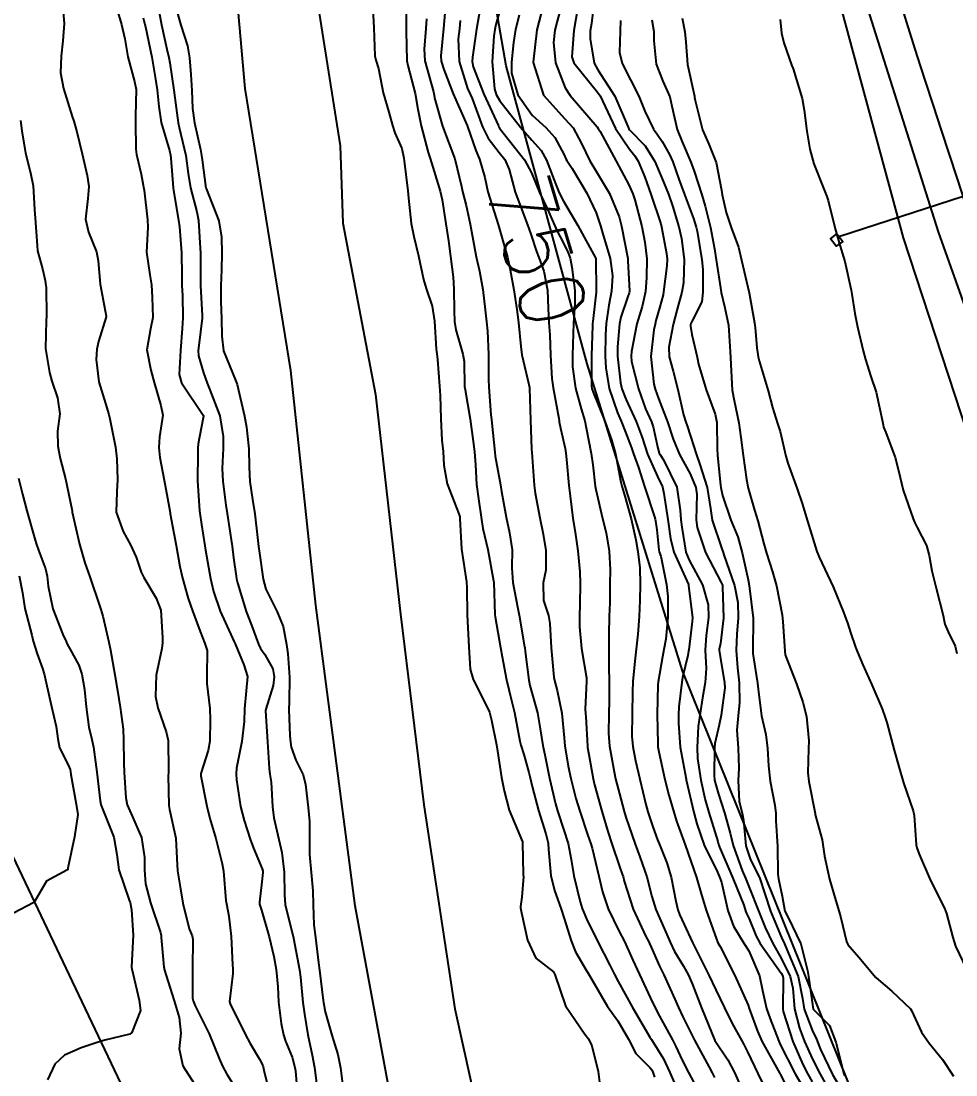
# Model space of a CAD drawing. Header units: metres. Extents: x 318500 to 325275, y 7408834 to 7428799.
# Drawn here: x 320271.8 to 320329.3, y 7410404.4 to 7410469.2 of the extents above; entities that cross this region are included whole.
import ezdxf
from ezdxf.enums import TextEntityAlignment as Align

# ---------------------------------------------------------------- set-up
doc = ezdxf.new("R2010")
doc.units = ezdxf.units.M
doc.header["$MEASUREMENT"] = 0
doc.linetypes.add('CONTINUO', pattern=[0])
for name, color, linetype in [('Cotas', 45, 'Continuous'), ('Curvas de Nivel 1m', 11, 'Continuous'), ('Curvas de Nivel 5m', 15, 'Continuous'), ('Divisas', 45, 'Continuous'), ('Linha Férrea', 20, 'Continuous'), ('PLATAFORMA', 45, 'Continuous'), ('Pórticos', 45, 'Continuous'), ('Vias Primárias', 230, 'Continuous'), ('Vias Secundárias', 230, 'Continuous')]:
    doc.layers.add(name, color=color, linetype=linetype)
doc.styles.add('Style-STANDARD', font='STANDARD.shx')

msp = doc.modelspace()

# ---------------------------------------------------------------- linework, layer by layer
at = {"layer": 'Curvas de Nivel 1m', "flags": 128}
for points, elevation in [([(320277.42, 7410470.978), (320277.997, 7410469.033), (320278.205, 7410468.143), (320278.394, 7410467.029), (320278.796, 7410465.514), (320278.889, 7410465.024), (320278.863, 7410463.417), (320278.861, 7410463.024), (320278.884, 7410461.364), (320278.924, 7410461.023), (320279.208, 7410459.826), (320279.333, 7410459.15), (320279.354, 7410459.018), (320279.384, 7410458.831), (320279.593, 7410457.014), (320279.608, 7410456.568), (320279.534, 7410455.014), (320279.748, 7410453.633), (320279.834, 7410453.009), (320279.883, 7410452.234), (320279.921, 7410451.008), (320279.783, 7410450.306), (320279.546, 7410449.013), (320279.802, 7410447.763), (320280.003, 7410447.006), (320280.424, 7410445.594), (320280.531, 7410444.997), (320280.336, 7410443.654), (320280.296, 7410443), (320280.358, 7410442.383), (320280.621, 7410440.995), (320280.935, 7410439.333), (320280.988, 7410438.989), (320280.994, 7410438.924), (320281.352, 7410436.983), (320281.592, 7410435.684), (320281.745, 7410434.977), (320282.104, 7410433.729), (320282.362, 7410432.967), (320282.831, 7410431.689), (320283.13, 7410430.957), (320283.256, 7410430.515), (320283.236, 7410428.956), (320283.254, 7410428.495), (320283.433, 7410426.953), (320283.451, 7410426.262), (320283.426, 7410424.953), (320283.323, 7410424.365), (320282.883, 7410422.958), (320282.874, 7410422.802), (320283.24, 7410420.955), (320283.435, 7410420.196), (320283.801, 7410418.949), (320284.195, 7410417.394), (320284.262, 7410416.944), (320284.419, 7410415.136), (320284.451, 7410414.942), (320284.599, 7410414.181), (320284.747, 7410412.937), (320284.821, 7410411.195), (320284.844, 7410410.936), (320284.843, 7410410.649), (320284.635, 7410408.938), (320284.672, 7410408.793), (320285.602, 7410406.923), (320285.92, 7410406.345), (320286.485, 7410405.391), (320286.652, 7410405.078), (320286.709, 7410404.907), (320286.772, 7410404.609), (320287.193, 7410402.899)], 759), ([(320295.514, 7410470.642), (320295.513, 7410468.798), (320295.515, 7410468.612), (320295.553, 7410466.798), (320295.602, 7410466.501), (320296.049, 7410464.792), (320296.229, 7410463.827), (320296.423, 7410462.788), (320296.861, 7410461.156), (320296.973, 7410460.783), (320297.218, 7410459.989), (320297.593, 7410458.774), (320297.714, 7410458.251), (320297.955, 7410456.768), (320298.107, 7410455.714), (320298.233, 7410454.764), (320298.401, 7410453.491), (320298.447, 7410452.76), (320298.449, 7410451.411), (320298.478, 7410450.759), (320298.567, 7410450.24), (320298.996, 7410448.751), (320299.063, 7410448.3), (320299.099, 7410446.749), (320299.109, 7410446.679), (320299.449, 7410444.743), (320299.635, 7410443.379), (320299.704, 7410442.739), (320299.767, 7410441.949), (320299.839, 7410440.737), (320299.965, 7410439.714), (320300.11, 7410438.732), (320300.227, 7410438.034), (320300.525, 7410436.726), (320300.881, 7410434.804), (320300.894, 7410434.72), (320300.964, 7410432.719), (320300.976, 7410432.592), (320301.314, 7410430.715), (320301.407, 7410430.122), (320301.67, 7410428.711), (320301.965, 7410427.525), (320302.161, 7410426.706), (320302.501, 7410424.945), (320302.56, 7410424.702), (320302.734, 7410424.12), (320303.051, 7410423.023), (320303.131, 7410422.694), (320303.247, 7410422.157), (320303.637, 7410420.686), (320304.099, 7410419.248), (320304.241, 7410418.676), (320304.267, 7410418.287), (320304.398, 7410416.674), (320304.626, 7410415.759), (320305.014, 7410414.664), (320305.227, 7410414.034), (320305.656, 7410412.654), (320305.913, 7410411.99), (320306.563, 7410410.904), (320306.72, 7410410.638), (320306.916, 7410410.275), (320307.883, 7410408.626), (320308.517, 7410407.751), (320309.176, 7410406.61), (320309.627, 7410405.739), (320310.483, 7410404.878), (320310.615, 7410404.722), (320310.678, 7410404.587), (320310.79, 7410404.271)], 754), ([(320305.174, 7410470.673), (320304.788, 7410469.229), (320304.658, 7410468.68), (320304.572, 7410467.93), (320304.697, 7410466.679), (320305.287, 7410465.131), (320305.599, 7410464.665), (320307.252, 7410462.743), (320307.322, 7410462.639), (320307.431, 7410462.456), (320308.424, 7410460.628), (320309.208, 7410459.174), (320309.443, 7410458.616), (320309.565, 7410458.244), (320309.994, 7410456.608), (320310.194, 7410455.639), (320310.303, 7410454.603), (320310.291, 7410453.444), (320310.228, 7410452.603), (320310.023, 7410451.689), (320309.699, 7410450.611), (320309.361, 7410448.904), (320309.338, 7410448.616), (320309.372, 7410448.308), (320309.79, 7410446.609), (320310.235, 7410445.388), (320310.592, 7410444.596), (320310.697, 7410444.285), (320310.994, 7410442.976), (320311.067, 7410442.665), (320311.106, 7410442.588), (320311.326, 7410442.244), (320312.16, 7410440.572), (320312.351, 7410439.157), (320312.4, 7410438.568), (320312.458, 7410438.1), (320312.703, 7410436.563), (320312.903, 7410436.07), (320313.734, 7410434.551), (320314.076, 7410433.334), (320314.095, 7410432.548), (320313.951, 7410431.436), (320313.898, 7410430.549), (320313.949, 7410429.413), (320313.887, 7410428.549), (320313.727, 7410427.609), (320313.559, 7410426.552), (320313.467, 7410425.849), (320313.394, 7410424.554), (320313.424, 7410423.869), (320313.632, 7410422.551), (320313.905, 7410421.345), (320314.121, 7410420.546), (320314.672, 7410418.767), (320314.725, 7410418.594), (320314.739, 7410418.539), (320314.78, 7410418.427), (320315.59, 7410416.526), (320316.272, 7410414.859), (320316.381, 7410414.513), (320316.443, 7410414.347), (320316.605, 7410414.015), (320317.043, 7410412.952), (320317.283, 7410412.5), (320318.563, 7410410.68), (320318.667, 7410410.479), (320318.694, 7410410.343), (320318.681, 7410408.478), (320318.7, 7410408.307), (320319.293, 7410406.472), (320319.896, 7410405.059), (320320.202, 7410404.463), (320320.473, 7410403.986)], 746), ([(320307.097, 7410470.644), (320306.895, 7410469.088), (320306.832, 7410468.647), (320306.815, 7410468.137), (320307.076, 7410466.644), (320307.304, 7410466.232), (320308.34, 7410464.629), (320309.157, 7410462.715), (320309.201, 7410462.62), (320309.249, 7410462.556), (320310.198, 7410461.564), (320310.795, 7410460.597), (320311.216, 7410459.632), (320311.631, 7410458.584), (320311.888, 7410457.882), (320312.281, 7410456.573), (320312.448, 7410455.856), (320312.606, 7410454.568), (320312.564, 7410453.133), (320312.465, 7410452.57), (320312.171, 7410451.507), (320311.923, 7410450.578), (320311.667, 7410449.172), (320311.688, 7410448.581), (320311.93, 7410447.703), (320312.222, 7410446.572), (320312.564, 7410445.019), (320312.704, 7410444.565), (320312.781, 7410444.336), (320313.001, 7410443.701), (320313.373, 7410442.556), (320313.563, 7410441.972), (320314.011, 7410440.549), (320314.226, 7410439.262), (320314.323, 7410438.546), (320314.912, 7410436.769), (320314.982, 7410436.61), (320315.003, 7410436.539), (320315.046, 7410436.4), (320315.704, 7410434.528), (320315.905, 7410433.483), (320315.923, 7410432.524), (320315.842, 7410431.526), (320315.799, 7410430.525), (320315.886, 7410429.452), (320315.98, 7410428.522), (320316.007, 7410427.297), (320315.921, 7410426.523), (320315.85, 7410425.613), (320315.929, 7410424.522), (320315.96, 7410423.293), (320315.927, 7410422.522), (320315.995, 7410421.226), (320316.173, 7410420.518), (320316.251, 7410420.081), (320316.393, 7410418.514), (320316.658, 7410417.702), (320317.253, 7410416.501), (320317.563, 7410415.559), (320317.919, 7410414.49), (320318.111, 7410413.994), (320318.594, 7410412.873), (320318.768, 7410412.478), (320318.926, 7410412.136), (320319.617, 7410410.469), (320319.893, 7410409.113), (320319.994, 7410408.465), (320320.516, 7410407.056), (320320.729, 7410406.673), (320320.814, 7410406.455), (320320.981, 7410405.975), (320321.728, 7410404.441), (320322.461, 7410403.189)], 744), ([(320280.242, 7410470.111), (320280.456, 7410469.003), (320280.793, 7410467.512), (320280.903, 7410466.996), (320280.962, 7410466.66), (320281.205, 7410464.991), (320281.273, 7410464.507), (320281.483, 7410462.987), (320281.547, 7410462.684), (320281.946, 7410460.979), (320282.09, 7410459.858), (320282.237, 7410458.974), (320282.632, 7410457.514), (320282.735, 7410456.967), (320282.842, 7410455.267), (320282.858, 7410454.964), (320282.863, 7410454.689), (320282.854, 7410452.964), (320282.953, 7410451.101), (320282.953, 7410450.962), (320282.75, 7410449.279), (320282.719, 7410448.965), (320282.735, 7410448.643), (320283.046, 7410447.602), (320283.272, 7410446.958), (320283.433, 7410446.557), (320284.04, 7410444.95), (320284.257, 7410443.681), (320284.246, 7410442.947), (320284.194, 7410441.721), (320284.224, 7410440.947), (320284.413, 7410439.471), (320284.492, 7410438.944), (320284.78, 7410437.063), (320284.798, 7410436.941), (320284.893, 7410436.229), (320285.039, 7410435.095), (320285.064, 7410434.937), (320285.126, 7410434.686), (320285.664, 7410432.928), (320285.988, 7410432.073), (320286.427, 7410430.916), (320286.553, 7410430.65), (320286.814, 7410430.27), (320287.3, 7410429.397), (320287.383, 7410428.901), (320287.326, 7410428.368), (320286.872, 7410426.908), (320286.858, 7410426.819), (320286.971, 7410424.907), (320287.076, 7410423.257), (320287.123, 7410422.904), (320287.194, 7410422.422), (320287.275, 7410420.901), (320287.36, 7410420.22), (320287.666, 7410418.895), (320287.853, 7410418.093), (320288.004, 7410416.89), (320288.026, 7410415.482), (320288.072, 7410414.888), (320288.562, 7410412.898), (320288.566, 7410412.88), (320288.579, 7410412.821), (320288.942, 7410410.876), (320289.004, 7410410.425), (320289.157, 7410408.874), (320289.248, 7410408.143), (320289.457, 7410406.87), (320289.718, 7410405.637), (320289.871, 7410404.866), (320290.066, 7410403.254)], 757), ([(320281.346, 7410470.082), (320281.65, 7410468.985), (320282.052, 7410467.72), (320282.172, 7410466.977), (320282.262, 7410465.943), (320282.316, 7410464.974), (320282.367, 7410463.87), (320282.489, 7410462.971), (320282.845, 7410461.346), (320282.924, 7410460.964), (320282.966, 7410460.713), (320283.193, 7410458.96), (320283.2, 7410458.935), (320283.98, 7410456.952), (320284.15, 7410455.955), (320284.167, 7410454.95), (320284.15, 7410453.93), (320284.105, 7410452.95), (320284.097, 7410451.958), (320284.144, 7410450.949), (320284.16, 7410449.863), (320284.266, 7410448.948), (320285.041, 7410447.054), (320285.084, 7410446.983), (320285.096, 7410446.939), (320285.102, 7410446.876), (320285.563, 7410444.932), (320285.68, 7410444.249), (320285.818, 7410442.927), (320285.849, 7410441.807), (320285.883, 7410440.926), (320286.055, 7410439.812), (320286.204, 7410438.921), (320286.361, 7410437.465), (320286.425, 7410436.917), (320286.481, 7410436.501), (320286.708, 7410434.913), (320286.871, 7410434.299), (320287.575, 7410432.899), (320287.935, 7410431.992), (320288.148, 7410430.89), (320288.236, 7410430.31), (320288.339, 7410428.887), (320288.305, 7410427.359), (320288.29, 7410426.887), (320288.36, 7410425.272), (320288.386, 7410424.885), (320288.432, 7410424.58), (320288.729, 7410423.782), (320289.163, 7410422.876), (320289.305, 7410422.28), (320289.479, 7410420.872), (320289.553, 7410419.995), (320289.552, 7410418.871), (320289.553, 7410417.969), (320289.657, 7410416.87), (320289.763, 7410415.728), (320289.775, 7410414.868), (320289.823, 7410413.636), (320289.921, 7410412.867), (320290.122, 7410411.307), (320290.175, 7410410.864), (320290.405, 7410408.988), (320290.417, 7410408.861), (320290.521, 7410408.293), (320290.925, 7410406.854), (320291.301, 7410405.661), (320291.463, 7410404.845), (320291.601, 7410403.705)], 756), ([(320297.933, 7410470.189), (320297.809, 7410468.773), (320297.64, 7410467.102), (320297.661, 7410466.775), (320297.815, 7410466.26), (320298.399, 7410464.763), (320299.251, 7410462.817), (320299.274, 7410462.75), (320299.781, 7410461.287), (320300.013, 7410460.738), (320300.334, 7410459.613), (320300.535, 7410458.73), (320301.17, 7410456.72), (320301.729, 7410454.714), (320301.908, 7410453.942), (320302.137, 7410452.71), (320302.321, 7410451.488), (320302.419, 7410450.707), (320302.559, 7410449.221), (320302.629, 7410448.704), (320303.043, 7410446.893), (320303.082, 7410446.699), (320303.088, 7410446.65), (320303.16, 7410444.698), (320303.206, 7410442.911), (320303.227, 7410442.696), (320303.262, 7410442.42), (320303.387, 7410440.694), (320303.449, 7410440.196), (320303.734, 7410438.688), (320303.922, 7410437.687), (320304.088, 7410436.682), (320304.105, 7410435.469), (320303.941, 7410434.684), (320303.943, 7410433.605), (320304.251, 7410432.679), (320304.349, 7410432.181), (320304.415, 7410430.676), (320304.596, 7410428.881), (320304.636, 7410428.672), (320304.791, 7410428.058), (320305.073, 7410426.665), (320305.223, 7410425.139), (320305.267, 7410424.662), (320305.472, 7410423.399), (320305.624, 7410422.656), (320305.944, 7410421.409), (320306.179, 7410420.648), (320306.668, 7410419.193), (320306.855, 7410418.638), (320306.939, 7410418.355), (320307.347, 7410416.633), (320307.586, 7410415.67), (320307.933, 7410414.627), (320308.59, 7410413.281), (320308.927, 7410412.615), (320309.443, 7410411.481), (320309.849, 7410410.601), (320310.538, 7410409.141), (320310.799, 7410408.586), (320311.084, 7410408.019), (320311.894, 7410406.569), (320312.101, 7410406.171), (320312.488, 7410405.324), (320312.862, 7410404.556), (320313.347, 7410403.671)], 752), ([(320301.352, 7410470.183), (320301.027, 7410469.032), (320300.966, 7410468.725), (320300.902, 7410468.303), (320300.788, 7410466.728), (320300.936, 7410465.075), (320301.051, 7410464.723), (320301.274, 7410464.322), (320302.53, 7410462.707), (320303.242, 7410461.918), (320303.815, 7410461.27), (320304.139, 7410460.686), (320304.707, 7410459.178), (320304.916, 7410458.674), (320305.192, 7410458.157), (320306.065, 7410456.657), (320306.454, 7410455.941), (320307.15, 7410454.682), (320307.167, 7410454.64), (320307.171, 7410454.619), (320307.191, 7410452.639), (320307.186, 7410452.572), (320307.108, 7410451.845), (320306.981, 7410450.752), (320306.973, 7410450.642), (320306.967, 7410450.52), (320306.912, 7410448.642), (320306.915, 7410446.769), (320306.933, 7410446.642), (320307.036, 7410446.35), (320307.716, 7410444.633), (320308.144, 7410443.483), (320308.378, 7410442.626), (320308.712, 7410440.874), (320308.766, 7410440.622), (320308.951, 7410440.005), (320309.346, 7410438.614), (320309.631, 7410437.323), (320309.763, 7410436.607), (320309.886, 7410435.614), (320309.905, 7410434.605), (320309.872, 7410433.598), (320309.831, 7410432.605), (320309.762, 7410431.529), (320309.66, 7410430.608), (320309.563, 7410429.864), (320309.449, 7410428.61), (320309.423, 7410427.978), (320309.398, 7410426.611), (320309.395, 7410425.249), (320309.446, 7410424.61), (320309.619, 7410423.724), (320309.882, 7410422.603), (320310.243, 7410421.051), (320310.369, 7410420.595), (320310.676, 7410419.682), (320310.963, 7410418.884), (320311.087, 7410418.584), (320311.535, 7410417.459), (320311.802, 7410416.573), (320312.093, 7410415.092), (320312.218, 7410414.566), (320312.326, 7410414.284), (320312.601, 7410413.668), (320313.125, 7410412.555), (320313.662, 7410411.461), (320314.123, 7410410.544), (320314.547, 7410409.652), (320315.085, 7410408.532), (320315.562, 7410407.571), (320316.149, 7410406.515), (320316.277, 7410406.284), (320316.5, 7410405.836), (320317.129, 7410404.5), (320317.82, 7410403.129)], 749), ([(320303.92, 7410470.123), (320303.537, 7410468.697), (320303.321, 7410466.711), (320303.327, 7410466.683), (320303.943, 7410464.69), (320305.258, 7410463.233), (320305.772, 7410462.662), (320306.299, 7410461.713), (320306.802, 7410460.646), (320307.22, 7410459.96), (320308.022, 7410458.632), (320308.607, 7410457.197), (320308.754, 7410456.624), (320309.136, 7410454.634), (320309.148, 7410454.482), (320309.241, 7410452.618), (320309.223, 7410452.514), (320309.114, 7410452.228), (320308.701, 7410451.018), (320308.628, 7410450.625), (320308.504, 7410449.197), (320308.511, 7410448.626), (320308.687, 7410446.982), (320308.764, 7410446.623), (320309.03, 7410445.949), (320309.649, 7410444.61), (320310.012, 7410443.616), (320310.348, 7410442.6), (320310.969, 7410441.215), (320311.263, 7410440.585), (320311.36, 7410440.177), (320311.605, 7410438.58), (320311.755, 7410437.414), (320311.959, 7410436.574), (320312.861, 7410434.579), (320312.865, 7410434.56), (320312.879, 7410434.494), (320313.108, 7410432.557), (320313.103, 7410432.302), (320312.887, 7410430.559), (320312.88, 7410430.509), (320312.825, 7410430.222), (320312.508, 7410428.861), (320312.456, 7410428.565), (320312.279, 7410427.066), (320312.256, 7410426.568), (320312.254, 7410426.057), (320312.355, 7410424.566), (320312.721, 7410422.604), (320312.729, 7410422.56), (320313.202, 7410420.555), (320313.387, 7410419.849), (320313.832, 7410418.548), (320314.645, 7410416.877), (320314.806, 7410416.538), (320314.898, 7410416.274), (320315.293, 7410414.53), (320315.636, 7410413.56), (320316.281, 7410412.515), (320316.583, 7410412.04), (320317.232, 7410410.5), (320317.429, 7410409.615), (320317.679, 7410408.493), (320317.892, 7410407.857), (320318.421, 7410406.481), (320318.507, 7410406.275), (320319.423, 7410404.471), (320320.454, 7410402.746)], 747), ([(320279.336, 7410469.434), (320279.432, 7410469.018), (320279.462, 7410468.884), (320279.864, 7410467.012), (320280.075, 7410465.795), (320280.192, 7410465.006), (320280.295, 7410463.974), (320280.441, 7410463.002), (320280.943, 7410461.276), (320281.01, 7410460.993), (320281.025, 7410460.799), (320281.176, 7410458.99), (320281.198, 7410458.825), (320281.506, 7410456.985), (320281.559, 7410456.589), (320281.692, 7410454.982), (320281.712, 7410453.567), (320281.714, 7410452.981), (320281.738, 7410452.353), (320281.768, 7410450.98), (320281.736, 7410450.324), (320281.619, 7410448.982), (320281.553, 7410447.49), (320281.692, 7410446.98), (320283.011, 7410444.997), (320283.031, 7410444.96), (320283.032, 7410444.937), (320283.007, 7410444.736), (320282.714, 7410443.234), (320282.688, 7410442.964), (320282.681, 7410442.669), (320282.671, 7410440.964), (320282.785, 7410439.109), (320282.808, 7410438.962), (320282.92, 7410438.266), (320283.131, 7410436.958), (320283.171, 7410436.683), (320283.475, 7410434.954), (320283.66, 7410434.16), (320284.071, 7410432.948), (320284.825, 7410431.282), (320284.935, 7410431.052), (320284.979, 7410430.938), (320285.519, 7410429.641), (320285.749, 7410428.926), (320285.664, 7410428.049), (320285.556, 7410426.928), (320285.538, 7410426.149), (320285.389, 7410424.93), (320285.078, 7410423.289), (320285.045, 7410422.935), (320285.075, 7410422.575), (320285.311, 7410420.931), (320285.539, 7410420.066), (320285.916, 7410418.921), (320286.108, 7410418.372), (320286.642, 7410417.094), (320286.684, 7410416.953), (320286.692, 7410416.909), (320286.69, 7410416.858), (320286.631, 7410416.292), (320286.475, 7410415.049), (320286.489, 7410414.912), (320286.605, 7410414.544), (320287.078, 7410412.903), (320287.361, 7410411.691), (320287.506, 7410410.896), (320287.607, 7410409.831), (320287.653, 7410408.893), (320287.817, 7410407.584), (320287.952, 7410406.888), (320288.093, 7410406.483), (320288.486, 7410405.514), (320288.664, 7410404.878), (320288.696, 7410404.659), (320288.84, 7410402.876)], 758), ([(320296.755, 7410469.37), (320296.715, 7410468.786), (320296.603, 7410467.501), (320296.66, 7410466.786), (320297.181, 7410464.881), (320297.209, 7410464.781), (320297.275, 7410464.44), (320297.731, 7410462.773), (320298.152, 7410461.68), (320298.489, 7410460.761), (320298.899, 7410459.06), (320298.971, 7410458.753), (320299.187, 7410457.885), (320299.441, 7410456.746), (320299.703, 7410455.289), (320299.813, 7410454.74), (320300.013, 7410453.861), (320300.222, 7410452.733), (320300.364, 7410451.468), (320300.444, 7410450.73), (320300.518, 7410450.163), (320300.571, 7410448.727), (320300.572, 7410447.203), (320300.589, 7410446.727), (320300.713, 7410445.026), (320300.749, 7410444.724), (320300.781, 7410444.497), (320300.956, 7410442.721), (320300.986, 7410442.465), (320301.298, 7410440.717), (320301.374, 7410440.296), (320301.657, 7410438.713), (320301.862, 7410437.769), (320302.02, 7410436.709), (320302.001, 7410435.602), (320302.065, 7410434.708), (320302.358, 7410433.204), (320302.452, 7410432.704), (320302.793, 7410430.738), (320302.798, 7410430.7), (320302.826, 7410430.455), (320303.049, 7410428.696), (320303.122, 7410428.368), (320303.58, 7410426.688), (320303.746, 7410425.694), (320303.918, 7410424.682), (320304.059, 7410424.006), (320304.328, 7410422.676), (320304.696, 7410421.085), (320304.817, 7410420.668), (320304.885, 7410420.469), (320305.47, 7410418.658), (320305.655, 7410417.66), (320305.824, 7410416.652), (320306.198, 7410415.064), (320306.331, 7410414.644), (320306.601, 7410414.008), (320307.284, 7410412.633), (320308.03, 7410411.16), (320308.309, 7410410.623), (320308.553, 7410410.166), (320309.397, 7410408.607), (320310.502, 7410406.74), (320310.6, 7410406.588), (320311.324, 7410405.413), (320311.727, 7410404.571), (320312.454, 7410402.853)], 753), ([(320298.831, 7410469.265), (320298.779, 7410468.758), (320298.713, 7410468.149), (320298.767, 7410466.758), (320299.285, 7410465.099), (320299.435, 7410464.748), (320299.555, 7410464.467), (320300.208, 7410462.736), (320300.545, 7410462.033), (320301.234, 7410461.163), (320301.571, 7410460.717), (320301.831, 7410460.103), (320302.216, 7410458.71), (320302.85, 7410457.028), (320302.978, 7410456.702), (320303.164, 7410456.126), (320303.518, 7410455.059), (320303.664, 7410454.692), (320303.972, 7410453.853), (320304.194, 7410452.684), (320304.232, 7410451.554), (320304.289, 7410450.682), (320304.344, 7410449.943), (320304.381, 7410448.68), (320304.466, 7410447.262), (320304.548, 7410446.677), (320304.894, 7410444.789), (320304.906, 7410444.672), (320304.917, 7410444.58), (320305.005, 7410444.198), (320305.278, 7410442.951), (320305.327, 7410442.665), (320305.371, 7410442.277), (320305.513, 7410440.662), (320305.589, 7410440.022), (320305.764, 7410438.657), (320305.919, 7410437.654), (320306.066, 7410436.653), (320306.186, 7410435.355), (320306.207, 7410434.65), (320306.186, 7410433.325), (320306.16, 7410432.65), (320306.162, 7410431.969), (320306.299, 7410430.648), (320306.598, 7410428.848), (320306.606, 7410428.643), (320306.515, 7410426.903), (320306.535, 7410426.644), (320306.558, 7410426.435), (320306.658, 7410424.641), (320306.665, 7410424.558), (320306.742, 7410424.13), (320307.011, 7410422.637), (320307.099, 7410422.251), (320307.541, 7410420.631), (320307.914, 7410419.385), (320308.161, 7410418.625), (320308.646, 7410417.176), (320308.792, 7410416.769), (320308.843, 7410416.617), (320308.915, 7410416.336), (320309.469, 7410414.607), (320310.25, 7410412.93), (320310.43, 7410412.592), (320310.477, 7410412.49), (320310.577, 7410412.266), (320311.095, 7410411.109), (320311.353, 7410410.578), (320312.026, 7410409.079), (320312.259, 7410408.564), (320312.522, 7410407.995), (320313.23, 7410406.553), (320314.138, 7410404.889), (320314.336, 7410404.541), (320314.476, 7410404.258)], 751), ([(320302.453, 7410469.599), (320302.22, 7410468.711), (320302.107, 7410467.928), (320301.976, 7410466.713), (320301.977, 7410466.036), (320302.37, 7410464.709), (320303.261, 7410463.451), (320304.099, 7410462.687), (320304.649, 7410462.084), (320305.233, 7410461.003), (320305.335, 7410460.773), (320305.397, 7410460.668), (320305.724, 7410460.161), (320306.617, 7410458.649), (320307.182, 7410457.45), (320307.454, 7410456.637), (320307.583, 7410456.219), (320308.049, 7410454.631), (320308.203, 7410453.561), (320308.142, 7410452.63), (320307.981, 7410451.757), (320307.815, 7410450.633), (320307.768, 7410449.948), (320307.753, 7410448.633), (320307.785, 7410447.907), (320307.985, 7410446.631), (320308.509, 7410445.134), (320308.729, 7410444.623), (320309.003, 7410443.947), (320309.359, 7410442.98), (320309.496, 7410442.612), (320309.802, 7410441.783), (320310.168, 7410440.602), (320310.777, 7410438.748), (320310.827, 7410438.592), (320310.845, 7410438.507), (320310.923, 7410437.94), (320311.046, 7410436.722), (320311.076, 7410436.588), (320311.163, 7410436.329), (320311.509, 7410434.581), (320311.603, 7410433.845), (320311.602, 7410432.579), (320311.473, 7410431.218), (320311.362, 7410430.582), (320311.274, 7410430.132), (320311.006, 7410428.587), (320310.985, 7410428.4), (320310.936, 7410426.588), (320310.976, 7410424.81), (320310.994, 7410424.586), (320311.044, 7410424.287), (320311.415, 7410422.58), (320311.663, 7410421.619), (320311.96, 7410420.571), (320312.136, 7410420.022), (320312.67, 7410418.56), (320313.355, 7410416.553), (320313.677, 7410415.497), (320313.96, 7410414.547), (320314.592, 7410412.766), (320314.653, 7410412.602), (320314.681, 7410412.539), (320314.813, 7410412.311), (320315.714, 7410410.523), (320316.533, 7410408.695), (320316.603, 7410408.509), (320317.111, 7410407.096), (320317.381, 7410406.497), (320318.48, 7410404.497), (320318.49, 7410404.48), (320318.503, 7410404.457), (320319.515, 7410402.469)], 748), ([(320308.688, 7410469.278), (320308.658, 7410468.627), (320308.631, 7410467.313), (320308.8, 7410466.625), (320309.295, 7410465.624), (320309.813, 7410464.612), (320310.185, 7410463.688), (320310.724, 7410462.598), (320310.934, 7410462.282), (320311.242, 7410461.822), (320311.693, 7410461.041), (320311.898, 7410460.58), (320312.271, 7410459.517), (320312.625, 7410458.569), (320313.178, 7410457.09), (320313.348, 7410456.558), (320313.401, 7410456.324), (320313.689, 7410454.555), (320313.743, 7410453.952), (320313.751, 7410452.554), (320313.69, 7410451.975), (320313.094, 7410450.794), (320313.021, 7410450.631), (320313.004, 7410450.561), (320312.994, 7410450.466), (320313.084, 7410449.966), (320313.4, 7410448.557), (320313.495, 7410448.124), (320313.953, 7410446.551), (320314.507, 7410445.056), (320314.617, 7410444.544), (320314.63, 7410442.907), (320314.66, 7410442.543), (320314.842, 7410440.661), (320314.857, 7410440.541), (320314.953, 7410440.052), (320315.466, 7410438.532), (320315.902, 7410437.507), (320316.172, 7410436.521), (320316.538, 7410434.863), (320316.607, 7410434.514), (320316.84, 7410432.52), (320316.82, 7410430.51), (320316.827, 7410430.332), (320317.11, 7410428.505), (320317.151, 7410428.149), (320317.37, 7410426.501), (320317.618, 7410425.356), (320317.738, 7410424.495), (320317.793, 7410423.435), (320317.889, 7410422.492), (320318.179, 7410421.006), (320318.235, 7410420.487), (320318.236, 7410420.037), (320318.34, 7410418.485), (320318.366, 7410416.762), (320318.415, 7410416.483), (320318.624, 7410415.419), (320318.796, 7410414.478), (320318.993, 7410414.09), (320319.772, 7410412.468), (320320.195, 7410410.834), (320320.259, 7410410.463), (320320.53, 7410408.46), (320321.537, 7410407.462), (320321.939, 7410406.439), (320322.429, 7410404.483), (320322.451, 7410404.43), (320322.479, 7410404.387)], 743), ([(320310.619, 7410469.323), (320310.739, 7410468.599), (320310.743, 7410468.018), (320310.874, 7410466.597), (320311.294, 7410465.548), (320311.719, 7410464.583), (320311.854, 7410463.999), (320312.177, 7410462.576), (320312.489, 7410461.818), (320313.023, 7410460.563), (320313.222, 7410460.012), (320313.687, 7410458.555), (320313.891, 7410457.851), (320314.232, 7410456.549), (320314.47, 7410455.233), (320314.576, 7410454.546), (320314.839, 7410452.828), (320314.883, 7410452.542), (320315.106, 7410451.602), (320315.334, 7410450.536), (320315.436, 7410448.897), (320315.451, 7410448.534), (320315.48, 7410448.118), (320315.56, 7410446.532), (320315.671, 7410445.89), (320315.974, 7410444.526), (320316.097, 7410443.619), (320316.228, 7410442.521), (320316.44, 7410441.046), (320316.541, 7410440.516), (320316.94, 7410439.148), (320317.14, 7410438.507), (320317.506, 7410437.091), (320317.663, 7410436.499), (320318.031, 7410435.355), (320318.279, 7410434.489), (320318.626, 7410432.711), (320318.655, 7410432.483), (320318.671, 7410432.305), (320318.789, 7410430.481), (320318.827, 7410430.261), (320319.508, 7410428.473), (320319.907, 7410427.344), (320320.122, 7410426.466), (320320.264, 7410424.955), (320320.257, 7410424.465), (320320.203, 7410422.99), (320320.266, 7410422.465), (320320.659, 7410420.492), (320320.663, 7410420.46), (320320.689, 7410420.35), (320321.093, 7410418.873), (320321.163, 7410418.453), (320321.233, 7410417.88), (320321.546, 7410416.446), (320321.94, 7410415.12), (320322.144, 7410414.437), (320322.237, 7410414.067), (320322.592, 7410412.616), (320322.643, 7410412.482), (320322.676, 7410412.429), (320323.345, 7410411.652), (320324.401, 7410410.402), (320324.558, 7410410.262), (320325.381, 7410409.558), (320326.531, 7410408.471), (320326.588, 7410408.379), (320327.199, 7410407.052), (320327.681, 7410406.362), (320328.495, 7410405.364), (320329.181, 7410404.339)], 742), ([(320312.491, 7410469.424), (320312.649, 7410468.57), (320312.704, 7410467.95), (320312.8, 7410466.568), (320313.23, 7410464.611), (320313.24, 7410464.561), (320313.277, 7410464.357), (320313.738, 7410462.555), (320314.122, 7410461.67), (320314.579, 7410460.547), (320314.904, 7410458.844), (320314.948, 7410458.543), (320315.184, 7410457.473), (320315.5, 7410456.535), (320315.954, 7410455.324), (320316.129, 7410454.525), (320316.44, 7410453.211), (320316.612, 7410452.518), (320316.927, 7410450.678), (320316.955, 7410450.512), (320316.972, 7410450.395), (320317.076, 7410449.139), (320317.157, 7410448.595), (320317.183, 7410448.508), (320317.227, 7410448.348), (320317.778, 7410446.499), (320318.045, 7410445.474), (320318.348, 7410444.49), (320318.508, 7410443.99), (320318.864, 7410442.482), (320318.984, 7410442.047), (320319.562, 7410440.474), (320319.861, 7410439.556), (320320.184, 7410438.467), (320320.771, 7410436.602), (320320.824, 7410436.461), (320320.907, 7410436.272), (320321.775, 7410434.447), (320322.413, 7410432.88), (320322.576, 7410432.434), (320322.644, 7410432.229), (320322.842, 7410431.631), (320323.14, 7410430.732), (320323.256, 7410430.424), (320323.604, 7410429.632), (320324.153, 7410428.41), (320324.778, 7410426.939), (320324.977, 7410426.398), (320325.064, 7410426.1), (320325.518, 7410424.392), (320325.821, 7410423.302), (320326.096, 7410422.386), (320326.694, 7410420.65), (320326.754, 7410420.379), (320326.872, 7410418.577), (320326.909, 7410418.376), (320327.053, 7410417.985), (320327.75, 7410416.363), (320328.615, 7410414.667), (320328.749, 7410414.348), (320329.124, 7410412.871), (320329.298, 7410412.339), (320329.973, 7410410.925)], 741), ([(320271.779, 7410463.115), (320271.872, 7410462.482), (320272.082, 7410461.111), (320272.404, 7410459.913), (320272.563, 7410459.106), (320272.644, 7410457.639), (320272.689, 7410457.105), (320272.819, 7410455.429), (320272.836, 7410455.103), (320273.129, 7410453.988), (320273.298, 7410453.274), (320273.329, 7410453.097), (320273.354, 7410452.859), (320273.373, 7410451.096), (320273.353, 7410450.829), (320273.325, 7410449.096), (320273.575, 7410447.621), (320273.717, 7410447.09), (320274.053, 7410446.056), (320274.202, 7410445.082), (320274.066, 7410444.011), (320274.075, 7410443.084), (320274.219, 7410442.328), (320274.545, 7410441.076), (320274.932, 7410439.208), (320274.957, 7410439.07), (320274.963, 7410439.036), (320275.408, 7410437.062), (320275.742, 7410435.911), (320276.047, 7410435.052), (320276.659, 7410433.236), (320276.723, 7410433.042), (320276.844, 7410432.636), (320277.221, 7410431.036), (320277.31, 7410430.54), (320277.583, 7410429.032), (320277.752, 7410428.064), (320277.916, 7410427.029), (320278.089, 7410425.687), (320278.127, 7410425.026), (320278.135, 7410423.617), (320278.16, 7410423.026), (320278.26, 7410421.46), (320278.352, 7410421.023), (320278.679, 7410420.289), (320279.229, 7410419.011), (320279.42, 7410417.781), (320279.402, 7410417.009), (320279.47, 7410416.165), (320279.771, 7410415.003), (320280.403, 7410413.173), (320280.44, 7410412.992), (320280.446, 7410412.86), (320280.565, 7410411.514), (320280.61, 7410411.039), (320280.611, 7410410.989), (320280.622, 7410410.926), (320281.232, 7410408.979), (320281.547, 7410407.942), (320281.637, 7410406.973), (320281.544, 7410406.028), (320281.761, 7410404.971), (320282.464, 7410403.877)], 761), ([(320271.657, 7410441.113), (320271.913, 7410440.142), (320272.182, 7410439.107), (320272.689, 7410437.316), (320272.751, 7410437.101), (320272.896, 7410436.687), (320273.327, 7410435.536), (320273.422, 7410435.092), (320273.481, 7410434.48), (320273.767, 7410433.086), (320274.39, 7410431.513), (320274.589, 7410431.073), (320274.66, 7410430.914), (320274.816, 7410430.625), (320275.369, 7410429.625), (320275.552, 7410429.059), (320275.711, 7410428.131), (320275.828, 7410427.054), (320275.99, 7410425.813), (320276.168, 7410425.049), (320276.273, 7410424.584), (320276.488, 7410423.043), (320276.694, 7410421.28), (320276.729, 7410421.04), (320276.751, 7410420.977), (320277.533, 7410419.031), (320277.7, 7410417.979), (320277.832, 7410417.028), (320278.469, 7410415.164), (320278.52, 7410415.021), (320278.603, 7410414.565), (320278.722, 7410413.018), (320278.601, 7410411.06), (320278.608, 7410411.019), (320278.63, 7410410.948), (320279.092, 7410409.012), (320279.158, 7410408.372), (320278.63, 7410407.018), (320278.499, 7410406.93), (320276.981, 7410406.549), (320276.494, 7410406.409), (320275.52, 7410406.084), (320274.486, 7410405.622), (320273.896, 7410405.079), (320273.448, 7410404.102)], 762), ([(320271.705, 7410435.112), (320271.899, 7410434.075), (320272.044, 7410433.108), (320272.474, 7410431.455), (320272.566, 7410431.103), (320272.812, 7410430.318), (320273.13, 7410429.422), (320273.235, 7410429.093), (320273.358, 7410428.525), (320273.686, 7410427.086), (320273.983, 7410425.85), (320274.089, 7410425.08), (320274.191, 7410424.535), (320274.724, 7410423.493), (320274.845, 7410423.191), (320274.867, 7410423.068), (320274.888, 7410422.896), (320275.216, 7410421.062), (320275.301, 7410420.44), (320275.098, 7410419.063), (320274.697, 7410417.125), (320274.687, 7410417.069), (320274.674, 7410417.035), (320274.639, 7410417.015), (320273.376, 7410416.341), (320272.671, 7410415.099), (320272.652, 7410415.057), (320272.609, 7410415.024), (320271.356, 7410414.355)], 763)]:
    msp.add_lwpolyline(points, dxfattribs=dict(at, elevation=elevation))
at = {"layer": 'Curvas de Nivel 5m', "flags": 128}
for points, elevation in [([(320293.404, 7410470.784), (320293.521, 7410468.827), (320293.582, 7410467.095), (320293.635, 7410466.825), (320293.794, 7410466.331), (320294.094, 7410464.818), (320294.439, 7410463.635), (320294.663, 7410462.809), (320294.802, 7410462.363), (320295.236, 7410461.398), (320295.362, 7410460.799), (320295.382, 7410460.644), (320295.601, 7410458.796), (320295.649, 7410458.34), (320295.822, 7410456.793), (320295.973, 7410455.98), (320296.26, 7410454.789), (320296.573, 7410453.34), (320296.726, 7410452.784), (320297.104, 7410451.697), (320297.241, 7410450.778), (320297.354, 7410449.057), (320297.387, 7410448.775), (320297.425, 7410448.414), (320297.549, 7410446.772), (320297.598, 7410446.205), (320297.645, 7410444.77), (320297.694, 7410443.467), (320297.771, 7410442.768), (320297.832, 7410441.912), (320298.021, 7410440.764), (320298.748, 7410438.937), (320298.812, 7410438.752), (320298.816, 7410438.64), (320298.91, 7410436.75), (320299.21, 7410434.745), (320299.234, 7410434.385), (320299.249, 7410432.744), (320299.274, 7410432.313), (320299.361, 7410430.742), (320299.449, 7410429.383), (320299.633, 7410428.738), (320300.512, 7410426.986), (320300.638, 7410426.722), (320300.763, 7410426.243), (320301.062, 7410424.717), (320301.126, 7410424.326), (320301.371, 7410422.713), (320301.529, 7410421.89), (320301.84, 7410420.709), (320302.661, 7410418.754), (320302.669, 7410418.7), (320302.701, 7410416.76), (320302.711, 7410416.699), (320302.721, 7410416.616), (320302.62, 7410415.35), (320302.529, 7410414.783), (320302.531, 7410414.701), (320302.605, 7410414.378), (320302.972, 7410412.694), (320303.486, 7410411.603), (320304.561, 7410410.749), (320304.588, 7410410.697), (320304.603, 7410410.669), (320304.645, 7410410.583), (320305.305, 7410408.658), (320306.504, 7410406.924), (320306.722, 7410406.638), (320306.93, 7410406.201), (320307.313, 7410404.632), (320307.448, 7410403.647)], 755), ([(320274.393, 7410470.035), (320274.478, 7410469.083), (320274.381, 7410468.017), (320274.276, 7410467.085), (320274.251, 7410466.047), (320274.427, 7410465.083), (320274.968, 7410463.361), (320275.057, 7410463.073), (320275.24, 7410462.422), (320275.569, 7410461.065), (320275.888, 7410459.741), (320275.991, 7410459.058), (320275.924, 7410458.324), (320275.779, 7410457.061), (320275.958, 7410456.258), (320276.466, 7410455.05), (320276.57, 7410454.484), (320276.677, 7410453.047), (320277.051, 7410451.081), (320277.047, 7410451.041), (320276.59, 7410449.525), (320276.48, 7410449.049), (320276.433, 7410448.428), (320276.609, 7410447.046), (320277.02, 7410445.707), (320277.213, 7410445.038), (320277.272, 7410444.771), (320277.618, 7410443.034), (320277.704, 7410442.302), (320277.752, 7410441.032), (320277.71, 7410440.271), (320277.666, 7410439.033), (320278.094, 7410437.846), (320278.554, 7410437.023), (320278.892, 7410436.252), (320279.212, 7410435.344), (320279.369, 7410435.013), (320280.119, 7410433.744), (320280.416, 7410432.997), (320280.514, 7410431.305), (320280.521, 7410430.994), (320280.474, 7410430.653), (320280.127, 7410429), (320280.087, 7410427.694), (320280.228, 7410426.998), (320280.748, 7410425.513), (320280.875, 7410424.988), (320280.893, 7410423.159), (320280.881, 7410422.988), (320280.874, 7410422.831), (320280.902, 7410420.987), (320280.941, 7410420.731), (320281.345, 7410418.98), (320281.403, 7410417.734), (320281.446, 7410416.978), (320281.613, 7410415.987), (320281.761, 7410414.973), (320282.149, 7410413.404), (320282.348, 7410412.963), (320282.389, 7410412.774), (320282.361, 7410410.963), (320282.368, 7410409.127), (320282.403, 7410408.962), (320282.526, 7410408.671), (320283.386, 7410406.951), (320284.011, 7410405.419), (320284.205, 7410404.943), (320284.473, 7410404.47), (320285.439, 7410402.925)], 760), ([(320300.061, 7410470.028), (320299.832, 7410468.742), (320299.576, 7410467.01), (320299.557, 7410466.746), (320299.619, 7410466.431), (320300.284, 7410464.735), (320301.178, 7410462.794), (320301.211, 7410462.721), (320301.223, 7410462.693), (320301.249, 7410462.658), (320302.786, 7410460.704), (320303.218, 7410459.902), (320303.715, 7410458.692), (320304.203, 7410457.667), (320304.638, 7410456.678), (320304.801, 7410456.311), (320305.159, 7410455.614), (320305.471, 7410454.984), (320305.588, 7410454.663), (320305.697, 7410454.107), (320305.874, 7410452.659), (320305.872, 7410451.895), (320305.792, 7410450.659), (320305.751, 7410449.335), (320305.739, 7410448.66), (320305.745, 7410447.975), (320305.915, 7410446.657), (320306.279, 7410445.393), (320306.49, 7410444.648), (320306.58, 7410444.22), (320306.883, 7410442.642), (320306.979, 7410441.935), (320307.133, 7410440.638), (320307.171, 7410440.424), (320307.583, 7410438.633), (320307.797, 7410437.756), (320307.993, 7410436.629), (320308.044, 7410435.478), (320308.042, 7410434.628), (320308.028, 7410433.463), (320307.992, 7410432.629), (320307.963, 7410431.504), (320307.967, 7410430.629), (320307.969, 7410429.472), (320307.991, 7410428.628), (320307.993, 7410427.417), (320307.966, 7410426.628), (320307.948, 7410425.439), (320308.015, 7410424.627), (320308.296, 7410423.054), (320308.388, 7410422.623), (320308.702, 7410421.388), (320308.914, 7410420.617), (320309.022, 7410420.278), (320309.581, 7410418.606), (320309.874, 7410417.823), (320310.313, 7410416.595), (320310.622, 7410415.399), (320310.863, 7410414.586), (320311.391, 7410413.377), (320311.748, 7410412.573), (320312.02, 7410412.007), (320312.568, 7410411.1), (320312.87, 7410410.557), (320313.119, 7410409.986), (320313.679, 7410408.549), (320314.5, 7410406.54), (320315.296, 7410405.332), (320315.715, 7410404.521), (320316.455, 7410402.829)], 750), ([(320306.041, 7410469.969), (320305.821, 7410468.663), (320305.693, 7410467.043), (320305.826, 7410466.662), (320307.283, 7410464.87), (320307.443, 7410464.638), (320307.581, 7410464.332), (320308.382, 7410462.629), (320309.237, 7410461.359), (320309.57, 7410460.952), (320309.775, 7410460.612), (320310.177, 7410459.644), (320310.56, 7410458.6), (320311.173, 7410456.774), (320311.22, 7410456.589), (320311.517, 7410454.948), (320311.558, 7410454.584), (320311.546, 7410454.182), (320311.343, 7410452.587), (320311.304, 7410452.401), (320311.106, 7410451.669), (320310.871, 7410450.815), (320310.812, 7410450.594), (320310.731, 7410450.239), (320310.563, 7410448.598), (320310.737, 7410446.903), (320310.822, 7410446.593), (320311.032, 7410446.024), (320311.581, 7410444.581), (320311.935, 7410443.511), (320312.32, 7410442.57), (320312.972, 7410441.38), (320313.325, 7410440.556), (320313.393, 7410440.116), (320313.345, 7410438.556), (320313.396, 7410438.084), (320313.908, 7410436.55), (320314.882, 7410434.701), (320314.953, 7410434.539), (320314.971, 7410434.446), (320315.021, 7410432.537), (320314.834, 7410430.945), (320314.764, 7410430.608), (320314.762, 7410430.541), (320314.824, 7410430.154), (320315.094, 7410428.536), (320315.104, 7410428.227), (320314.877, 7410426.538), (320314.764, 7410425.953), (320314.497, 7410424.798), (320314.467, 7410424.543), (320314.444, 7410422.823), (320314.48, 7410422.542), (320314.707, 7410421.688), (320315.088, 7410420.534), (320315.436, 7410419.287), (320315.623, 7410418.526), (320316.171, 7410416.993), (320316.38, 7410416.514), (320316.631, 7410415.904), (320317.181, 7410414.501), (320317.579, 7410413.475), (320318.049, 7410412.488), (320318.577, 7410411.603), (320319.134, 7410410.474), (320319.28, 7410409.741), (320319.401, 7410408.471), (320319.706, 7410407.281), (320320.006, 7410406.465), (320320.494, 7410405.388), (320320.973, 7410404.453), (320321.597, 7410403.309)], 745), ([(320318.501, 7410469.335), (320318.595, 7410468.491), (320318.73, 7410467.894), (320319.236, 7410466.481), (320319.259, 7410466.431), (320319.307, 7410466.292), (320319.857, 7410464.474), (320319.979, 7410463.763), (320320.145, 7410462.471), (320320.342, 7410461.366), (320320.586, 7410460.466), (320321.206, 7410458.85), (320321.37, 7410458.457), (320321.454, 7410458.198), (320321.901, 7410456.449), (320322.176, 7410455.46), (320322.495, 7410454.44), (320322.879, 7410452.678), (320322.914, 7410452.433), (320323.102, 7410451.254), (320323.261, 7410450.427), (320323.612, 7410448.959), (320323.75, 7410448.42), (320324.092, 7410447.377), (320324.407, 7410446.409), (320324.809, 7410444.607), (320324.842, 7410444.403), (320324.872, 7410444.265), (320325.005, 7410443.933), (320325.589, 7410442.394), (320325.786, 7410441.584), (320326.083, 7410440.389), (320326.693, 7410438.623), (320326.785, 7410438.381), (320326.927, 7410438.09), (320327.518, 7410436.973), (320327.676, 7410436.369), (320327.847, 7410435.414), (320328.109, 7410434.362), (320328.54, 7410432.669), (320328.601, 7410432.354), (320328.642, 7410432.147), (320328.843, 7410431.669), (320329.283, 7410430.792), (320329.385, 7410430.342)], 740)]:
    msp.add_lwpolyline(points, dxfattribs=dict(at, elevation=elevation))
at = {"layer": 'Divisas'}
msp.add_lwpolyline([(320364.809, 7410323.722), (320350.912, 7410350.794), (320343.975, 7410362.296), (320336.1, 7410372.806), (320322.679, 7410404.025), (320312.507, 7410429.278), (320306.637, 7410448.151), (320301.665, 7410466.49), (320301.146, 7410469.444), (320300.594, 7410472.586), (320311.129, 7410473.402), (320302.673, 7410508.511), (320290.589, 7410556.677), (320284.589, 7410572.24), (320271.44, 7410588.358), (320264.226, 7410598.805), (320259.225, 7410602.757), (320269.004, 7410623.011), (320268.801, 7410631.372), (320265.638, 7410646.971), (320248.91, 7410679.412), (320241.778, 7410692.065), (320237.528, 7410707.724), (320233.928, 7410714.375)], dxfattribs=at)
at = {"layer": 'Linha Férrea'}
for points in [[(321000, 7409665.789, 0.078197), (320889.691, 7409761.645, 0.016428), (320831.735, 7409795.8, -0.029281), (320758.162, 7409840.189, -0.075107), (320633.213, 7409959.145, -0.038123), (320591.245, 7410019.369), (320569.878, 7410055.984), (320528.944, 7410130.121, 0.044252), (320455.674, 7410238.482), (320423.409, 7410279.545, -0.076357), (320336.109, 7410440.077, -0.029288), (320307.678, 7410537.206, 0.027041), (320278.586, 7410637.586, 0.100983), (320172.348, 7410808.477, 0.013159)], [(321000, 7409672.461, 0.064653), (320912.297, 7409751.466, 0.030753), (320836.249, 7409797.862, -0.016147), (320768.63, 7409837.796, -0.116635), (320583.997, 7410039.771), (320542.786, 7410113.919, 0.026405), (320494.03, 7410193.917, 0.017029), (320443.189, 7410260.7), (320429.493, 7410278.025, -0.097268), (320322.982, 7410493.451), (320310.757, 7410540.446), (320304.231, 7410567.008, 0.019913), (320282.851, 7410638.027, 0.100687), (320180.06, 7410806.177, 0.011092)]]:
    msp.add_lwpolyline(points, format="xyb", dxfattribs=at)
at = {"layer": 'PLATAFORMA', "linetype": 'CONTINUO'}
for points in [[(320322.711, 7410473.72, 741.083), (320328.235, 7410456.266, 741.101), (320334.112, 7410439.718, 741.145), (320340.048, 7410423.755, 741.105), (320346.938, 7410406.982, 741.079), (320354.342, 7410390.52, 741.069), (320361.891, 7410374.709, 741.145), (320369.992, 7410358.827, 741.137), (320378.442, 7410343.681, 741.134), (320386.915, 7410329.402, 741.105), (320396.178, 7410314.848, 741.041), (320405.547, 7410300.923, 741.011), (320414.966, 7410287.658, 740.981), (320425.478, 7410273.67, 740.894), (320433.828, 7410262.744, 740.805)], [(320431.788, 7410261.209, 741.069), (320423.431, 7410272.145, 740.894), (320412.886, 7410286.176, 740.981), (320403.42, 7410299.507, 741.011), (320394.008, 7410313.498, 741.041), (320384.697, 7410328.126, 741.105), (320376.178, 7410342.483, 741.134), (320367.68, 7410357.715, 741.137), (320359.535, 7410373.685, 741.145), (320351.952, 7410389.565, 741.069), (320344.513, 7410406.106, 741.079), (320337.584, 7410422.975, 741.105), (320331.621, 7410439.008, 741.145), (320326.103, 7410455.907, 741.111), (320321.385, 7410473.358, 741.081)]]:
    msp.add_polyline3d(points, dxfattribs=at)
at = {"layer": 'Pórticos'}
msp.add_lwpolyline([(320322.125, 7410455.99), (320339.682, 7410461.683)], dxfattribs=at)
msp.add_lwpolyline([(320322.005, 7410456.147), (320322.356, 7410455.689), (320321.959, 7410455.385), (320321.609, 7410455.844)], close=True, dxfattribs=at)
at = {"layer": 'Vias Primárias'}
for points in [[(320294.939, 7410400.947), (320292.359, 7410414.816), (320289.952, 7410433.307), (320288.405, 7410447.747), (320285.598, 7410465.098), (320284.279, 7410480.161), (320281.017, 7410496.478), (320279.996, 7410500)], [(320284.759, 7410500), (320287.784, 7410487.401), (320289.558, 7410473.488), (320291.448, 7410461.572), (320291.619, 7410456.809), (320293.622, 7410446.272), (320295.167, 7410432.766), (320296.6, 7410421.026), (320298.49, 7410408.484), (320301.412, 7410395.307)]]:
    msp.add_lwpolyline(points, dxfattribs=at)
at = {"layer": 'Vias Secundárias'}
msp.add_lwpolyline([(320314.352, 7410357.857), (320305.196, 7410360.047), (320296.908, 7410369.896), (320284.734, 7410389.636), (320274.979, 7410410.165), (320264.929, 7410431.289), (320256.878, 7410452.718), (320248.706, 7410466.645), (320243.867, 7410468.518), (320241.991, 7410466.464), (320240.418, 7410454.199), (320231.642, 7410430.953), (320227.582, 7410418.822), (320215.96, 7410385.25), (320210.631, 7410372.593), (320180.12, 7410365.448), (320149.128, 7410362.602), (320108.505, 7410356.18), (320075.813, 7410352.484), (320049.412, 7410347.88), (320041.291, 7410347.391)], dxfattribs=at)

# ---------------------------------------------------------------- texts
at = {"layer": 'Cotas', "style": 'Style-STANDARD'}
msp.add_text('750', height=4, rotation=286.64475, dxfattribs=at).set_placement((320303.561, 7410455.116, 750), align=Align.MIDDLE_CENTER)

doc.saveas('drawing.dxf')
